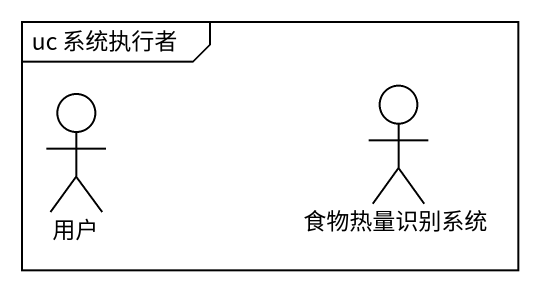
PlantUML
@startuml
mainframe uc 系统执行者
actor 用户
actor 食物热量识别系统
@enduml
